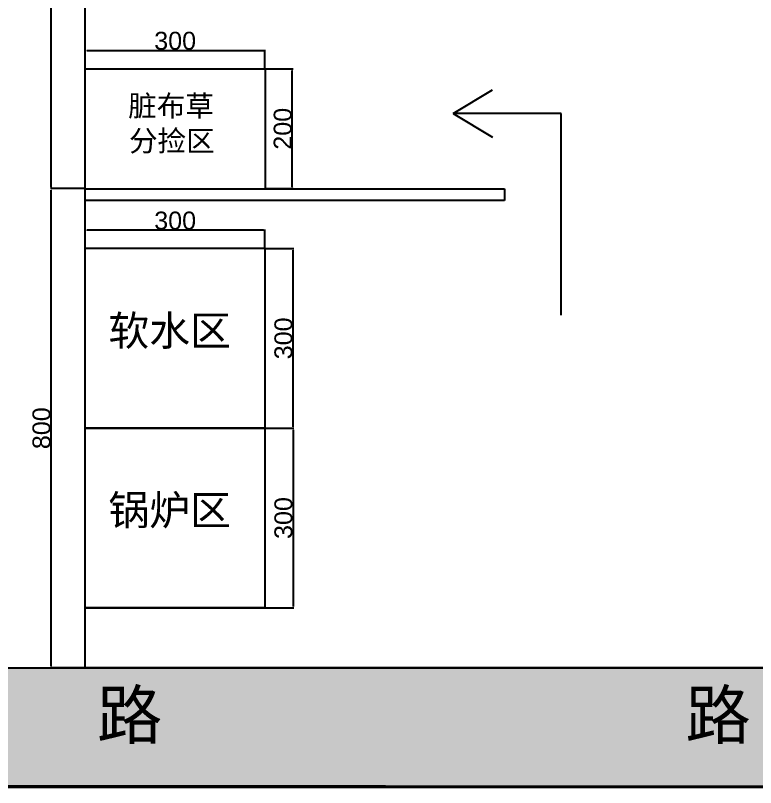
# Model space of a CAD drawing. Header units: millimetres. Extents: x 7613 to 12247, y -138 to 2147.
# Drawn here: x 8773 to 10009, y -138 to 1151 of the extents above; entities that cross this region are included whole.
import ezdxf

# ---------------------------------------------------------------- set-up
doc = ezdxf.new("R2010")
doc.units = ezdxf.units.MM
doc.styles.get("Standard").update_dxf_attribs({"font": 'arial.ttf', "height": 30})
doc.dimstyles.new('ISO-25', dxfattribs={"dimtxt": 50, "dimasz": 2.5, "dimexe": 1.25, "dimexo": 0.625, "dimtad": 1, "dimtxsty": 'Standard', "dimcen": 2.5, "dimclrd": 1, "dimclre": 1, "dimclrt": 1, "dimadec": 0, "dimazin": 0, "dimtfac": 1, "dimtmove": 0, "dimatfit": 3, "dimfxl": 0, "dimarcsym": 0})

# ---------------------------------------------------------------- blocks, each defined once
blk = doc.blocks.new('*D12')
at = {"color": 1, "lineweight": -2, "transparency": 16777216}
for p, q in [((8889.8, 762.4), (8889.8, 793.6)), ((9187.3, 792.4), (8892.3, 792.4)), ((9189.8, 762.4), (9189.8, 793.6))]:
    blk.add_line(p, q, dxfattribs=at)
at = {"color": 1, "transparency": 16777216}
for points in [[(8892.3, 792.8), (8892.3, 792), (8889.8, 792.4)], [(9187.3, 792.8), (9187.3, 792), (9189.8, 792.4)]]:
    blk.add_solid(points, dxfattribs=at)
at = {"layer": 'Defpoints', "color": 0, "transparency": 16777216}
for p in [(8889.8, 792.4), (8889.8, 761.8), (9189.8, 761.8)]:
    blk.add_point(p, dxfattribs=at)
at = {"color": 1, "transparency": 16777216, "insert": (9039.8, 808.3), "char_height": 30, "attachment_point": 5}
blk.add_mtext('300', dxfattribs=at)
blk = doc.blocks.new('*D13')
at = {"color": 1, "lineweight": -2, "transparency": 16777216}
for p, q in [((8889.8, 1062.4), (8889.8, 1093.8)), ((8892.3, 1092.5), (9187.3, 1092.5)), ((9189.8, 1062.4), (9189.8, 1093.8))]:
    blk.add_line(p, q, dxfattribs=at)
at = {"color": 1, "transparency": 16777216}
for points in [[(8892.3, 1093), (8892.3, 1092.1), (8889.8, 1092.5)], [(9187.3, 1093), (9187.3, 1092.1), (9189.8, 1092.5)]]:
    blk.add_solid(points, dxfattribs=at)
at = {"layer": 'Defpoints', "color": 0, "transparency": 16777216}
for p in [(9189.8, 1092.5), (8889.8, 1061.8), (9189.8, 1061.8)]:
    blk.add_point(p, dxfattribs=at)
at = {"color": 1, "transparency": 16777216, "insert": (9039.8, 1108.5), "char_height": 30, "attachment_point": 5}
blk.add_mtext('300', dxfattribs=at)
blk = doc.blocks.new('*D20')
at = {"color": 1, "lineweight": -2, "transparency": 16777216}
for p, q in [((9190.4, 1061.8), (9236.7, 1061.8)), ((9235.4, 864.3), (9235.4, 1059.3)), ((9190.4, 861.8), (9236.7, 861.8))]:
    blk.add_line(p, q, dxfattribs=at)
at = {"color": 1, "transparency": 16777216}
for points in [[(9235, 1059.3), (9235.8, 1059.3), (9235.4, 1061.8)], [(9235, 864.3), (9235.8, 864.3), (9235.4, 861.8)]]:
    blk.add_solid(points, dxfattribs=at)
at = {"layer": 'Defpoints', "color": 0, "transparency": 16777216}
for p in [(9189.8, 1061.8), (9235.4, 1061.8), (9189.8, 861.8)]:
    blk.add_point(p, dxfattribs=at)
at = {"color": 1, "transparency": 16777216, "insert": (9219.5, 961.8), "char_height": 30, "attachment_point": 5, "rotation": 90}
blk.add_mtext('200', dxfattribs=at)
blk = doc.blocks.new('*D21')
at = {"color": 1, "lineweight": -2, "transparency": 16777216}
for p, q in [((9190.4, 761.8), (9237.9, 761.8)), ((9236.7, 464.3), (9236.7, 759.3)), ((9190.4, 461.8), (9237.9, 461.8))]:
    blk.add_line(p, q, dxfattribs=at)
at = {"color": 1, "transparency": 16777216}
for points in [[(9236.3, 759.3), (9237.1, 759.3), (9236.7, 761.8)], [(9236.3, 464.3), (9237.1, 464.3), (9236.7, 461.8)]]:
    blk.add_solid(points, dxfattribs=at)
at = {"layer": 'Defpoints', "color": 0, "transparency": 16777216}
for p in [(9189.8, 761.8), (9236.7, 761.8), (9189.8, 461.8)]:
    blk.add_point(p, dxfattribs=at)
at = {"color": 1, "transparency": 16777216, "insert": (9220.7, 611.8), "char_height": 30, "attachment_point": 5, "rotation": 90}
blk.add_mtext('300', dxfattribs=at)
blk = doc.blocks.new('*D22')
at = {"color": 1, "lineweight": -2, "transparency": 16777216}
for p, q in [((9190.4, 461.8), (9237.9, 461.8)), ((9236.7, 459.3), (9236.7, 164.3)), ((9190.4, 161.8), (9237.9, 161.8))]:
    blk.add_line(p, q, dxfattribs=at)
at = {"color": 1, "transparency": 16777216}
for points in [[(9236.3, 459.3), (9237.1, 459.3), (9236.7, 461.8)], [(9236.3, 164.3), (9237.1, 164.3), (9236.7, 161.8)]]:
    blk.add_solid(points, dxfattribs=at)
at = {"layer": 'Defpoints', "color": 0, "transparency": 16777216}
for p in [(9189.8, 461.8), (9189.8, 161.8), (9236.7, 161.8)]:
    blk.add_point(p, dxfattribs=at)
at = {"color": 1, "transparency": 16777216, "insert": (9220.7, 311.8), "char_height": 30, "attachment_point": 5, "rotation": 90}
blk.add_mtext('300', dxfattribs=at)
blk = doc.blocks.new('*D35')
at = {"color": 1, "lineweight": -2, "transparency": 16777216}
for p, q in [((8889.2, 861.8), (8831.5, 861.8)), ((8832.7, 64.3), (8832.7, 859.3)), ((8889.2, 61.8), (8831.5, 61.8))]:
    blk.add_line(p, q, dxfattribs=at)
at = {"color": 1, "transparency": 16777216}
for points in [[(8832.3, 859.3), (8833.2, 859.3), (8832.7, 861.8)], [(8832.3, 64.3), (8833.2, 64.3), (8832.7, 61.8)]]:
    blk.add_solid(points, dxfattribs=at)
at = {"layer": 'Defpoints', "color": 0, "transparency": 16777216}
for p in [(8832.7, 861.8), (8889.8, 861.8), (8889.8, 61.8)]:
    blk.add_point(p, dxfattribs=at)
at = {"color": 1, "transparency": 16777216, "insert": (8816.8, 461.8), "char_height": 30, "attachment_point": 5, "rotation": 90}
blk.add_mtext('800', dxfattribs=at)
blk = doc.blocks.new('*D36')
at = {"color": 1, "lineweight": -2, "transparency": 16777216}
for p, q in [((8889.2, 2061.8), (8831.5, 2061.8)), ((8832.7, 864.3), (8832.7, 2059.3)), ((8889.2, 861.8), (8831.5, 861.8))]:
    blk.add_line(p, q, dxfattribs=at)
at = {"color": 1, "transparency": 16777216}
for points in [[(8832.3, 2059.3), (8833.2, 2059.3), (8832.7, 2061.8)], [(8832.3, 864.3), (8833.2, 864.3), (8832.7, 861.8)]]:
    blk.add_solid(points, dxfattribs=at)
at = {"layer": 'Defpoints', "color": 0, "transparency": 16777216}
for p in [(8832.7, 2061.8), (8889.8, 2061.8), (8889.8, 861.8)]:
    blk.add_point(p, dxfattribs=at)
at = {"color": 1, "transparency": 16777216, "insert": (8816.8, 1461.8), "char_height": 30, "attachment_point": 5, "rotation": 90}
blk.add_mtext('1200', dxfattribs=at)

msp = doc.modelspace()

# ---------------------------------------------------------------- hatches: boundary and pattern name
h = msp.add_hatch()
h.set_pattern_fill('AR-CONC', color=255, scale=0.8)
h.paths.add_polyline_path([(7613.127, 61.756), (7613.127, -134.413), (12247.135, -138.244), (12247.135, 61.756)])
h.paths.add_polyline_path([(11776.471, -106.508), (11930.884, -106.508), (11930.884, 47.905), (11776.471, 47.905)], flags=24)
h.paths.add_polyline_path([(10833.793, -106.508), (10988.207, -106.508), (10988.207, 47.905), (10833.793, 47.905)], flags=24)
h.paths.add_polyline_path([(8883.939, -106.508), (9038.352, -106.508), (9038.352, 47.905), (8883.939, 47.905)], flags=24)
h.paths.add_polyline_path([(7951.184, -106.508), (8105.597, -106.508), (8105.597, 47.905), (7951.184, 47.905)], flags=24)
h.paths.add_polyline_path([(9866.308, -106.508), (10020.721, -106.508), (10020.721, 47.905), (9866.308, 47.905)], flags=24)

# ---------------------------------------------------------------- linework, layer by layer
at = {"color": 255}
for p, q in [((8889.809, 61.756), (8889.809, 2061.756)), ((8889.809, 1061.756), (9189.809, 1061.756)), ((9189.809, 1061.756), (9189.809, 861.756)), ((8889.809, 861.756), (9589.809, 861.756)), ((9589.809, 861.756), (9589.809, 841.756)), ((9589.809, 841.756), (8889.809, 841.756)), ((9189.809, 761.756), (8889.809, 761.756)), ((9189.809, 461.756), (9189.809, 761.756)), ((9189.809, 461.756), (8889.809, 461.756)), ((9189.809, 461.756), (8889.809, 461.756)), ((8889.809, 461.756), (9189.809, 461.756)), ((9189.809, 161.756), (9189.809, 461.756)), ((9189.809, 161.756), (8889.809, 161.756)), ((8889.809, 161.756), (9189.809, 161.756)), ((10889.809, 61.756), (8889.809, 61.756)), ((12247.135, -138.244), (7612.964, -134.413))]:
    msp.add_line(p, q, dxfattribs=at)
at = {"color": 2}
for p, q in [((9503.926, 987.295), (9569.698, 1026.568)), ((9684.481, 987.295), (9503.926, 987.295)), ((9503.926, 987.295), (9569.698, 947.761)), ((9684.481, 650.56), (9684.481, 987.295))]:
    msp.add_line(p, q, dxfattribs=at)
at = {"color": 255}
msp.add_lwpolyline([(7613.127, 61.756), (12247.135, 61.756), (12247.135, -138.244), (7613.127, -138.244)], close=True, dxfattribs=at)

# ---------------------------------------------------------------- texts
at = {"color": 0, "attachment_point": 1}
for s, width, gutter_width, insert, char_height in [('\\pi757.70855;{\\fSimSun|b0|i0|c134|p2;脏布草\\P\\pi759.07727;分捡区}', 1661.47856, 75, (8203.664, 1017.5), 35), ('{\\fSimSun|b0|i0|c134|p2;软水区}', 2239.12401, 75, (8928.374, 649.724), 50), ('{\\fSimSun|b0|i0|c134|p2;锅炉区}', 2614.34878, 75, (8928.374, 350.048), 50), ('{\\fSimSun|b0|i0|c134|p2;路}', 524.94399, 150, (8909.302, 22.989), 80), ('{\\fSimSun|b0|i0|c134|p2;路}', 524.94399, 150, (9891.671, 22.989), 80)]:
    msp.add_mtext_dynamic_manual_height_columns(s, width=width, gutter_width=gutter_width, heights=[0], dxfattribs=dict(at, insert=insert, char_height=char_height))

# ---------------------------------------------------------------- dimensions: what is measured, and where the dimension line sits
at = {"color": 255}
for base, p1, p2, picture, middle in [((8832.738, 2061.756), (8889.809, 861.756), (8889.809, 2061.756), '*D36', (8816.796, 1461.756)), ((9235.429, 1061.756), (9189.809, 861.756), (9189.809, 1061.756), '*D20', (9219.487, 961.756)), ((8832.738, 861.756), (8889.809, 61.756), (8889.809, 861.756), '*D35', (8816.796, 461.756)), ((9236.679, 761.756), (9189.809, 461.756), (9189.809, 761.756), '*D21', (9220.727, 611.756)), ((9236.679, 161.756), (9189.809, 461.756), (9189.809, 161.756), '*D22', (9220.727, 311.756))]:
    dim = msp.add_linear_dim(base=base, p1=p1, p2=p2, angle=90, dimstyle='ISO-25', dxfattribs=at)
    dim.commit()
    dim.dimension.update_dxf_attribs({"geometry": picture, "text_midpoint": middle})
for base, p1, p2, picture, middle in [((9189.809, 1092.539), (8889.809, 1061.756), (9189.809, 1061.756), '*D13', (9039.809, 1108.491)), ((8889.809, 792.383), (9189.809, 761.756), (8889.809, 761.756), '*D12', (9039.809, 808.336))]:
    dim = msp.add_linear_dim(base=base, p1=p1, p2=p2, dimstyle='ISO-25', dxfattribs=at)
    dim.commit()
    dim.dimension.update_dxf_attribs({"geometry": picture, "text_midpoint": middle})

doc.saveas('drawing.dxf')
